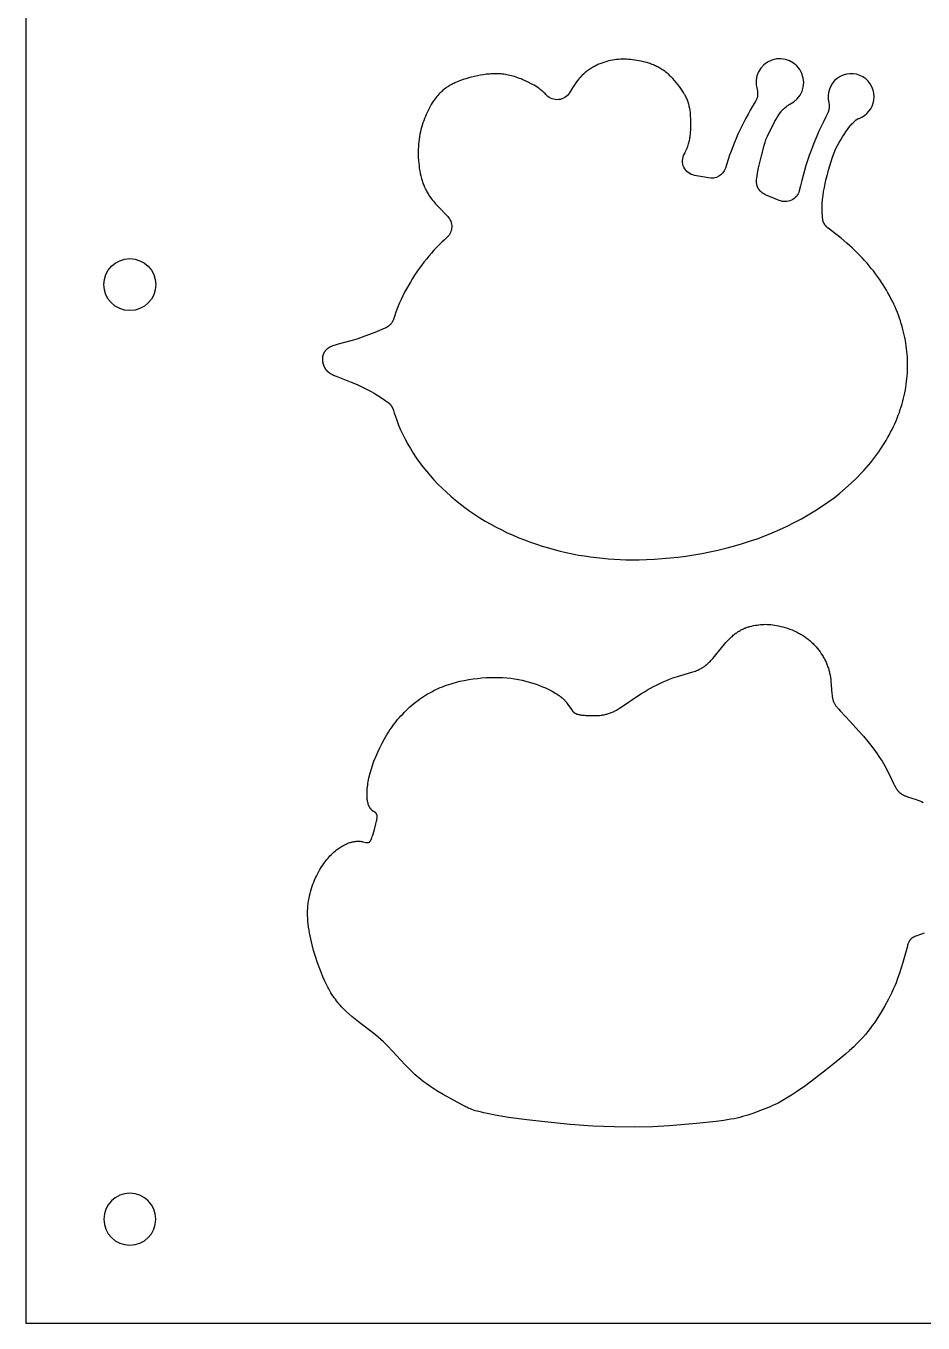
# Model space of a CAD drawing. Extents: x -2154 to -1864, y -146 to 54.
# Drawn here: x -2154 to -2067.6, y -146 to -21.1 of the extents above; entities that cross this region are included whole.
import ezdxf

# ---------------------------------------------------------------- set-up
doc = ezdxf.new("R2010")
doc.units = 0
doc.layers.add('DEFAULT', color=7, linetype='CONTINUOUS')

msp = doc.modelspace()

# ---------------------------------------------------------------- linework, layer by layer
at = {"layer": 'DEFAULT'}
msp.add_lwpolyline([(-2154, -146), (-1864, -146), (-1864, 54), (-2154, 54)], close=True, dxfattribs=at)
msp.add_lwpolyline([(-2080.46, -28.63, 2.195449), (-2083.62, -27.21, -0.236195), (-2083.83, -28.44), (-2083.83, -28.45, 0.065695), (-2086.67, -34.79, -0.3839), (-2088.28, -35.73), (-2089.63, -35.48, -0.525021), (-2090.61, -33.42), (-2090.55, -33.3), (-2090.49, -33.18), (-2090.43, -33.06), (-2090.38, -32.94), (-2090.33, -32.82), (-2090.29, -32.7), (-2090.25, -32.58), (-2090.21, -32.46), (-2090.18, -32.35), (-2090.15, -32.23), (-2090.13, -32.11), (-2090.1, -32), (-2090.08, -31.88), (-2090.06, -31.76), (-2090.05, -31.65), (-2090.03, -31.53), (-2090.01, -31.31), (-2090, -31.09), (-2089.99, -30.88), (-2089.99, -30.68), (-2089.99, -30.34), (-2090, -30.04), (-2090.01, -29.78), (-2090.03, -29.52), (-2090.04, -29.4), (-2090.06, -29.28), (-2090.07, -29.17), (-2090.09, -29.05), (-2090.11, -28.95), (-2090.14, -28.84), (-2090.16, -28.74), (-2090.19, -28.63), (-2090.22, -28.54), (-2090.25, -28.44), (-2090.28, -28.34), (-2090.32, -28.25), (-2090.36, -28.15), (-2090.4, -28.06), (-2090.44, -27.96), (-2090.49, -27.87), (-2090.54, -27.77), (-2090.59, -27.68), (-2090.7, -27.49), (-2090.82, -27.3), (-2090.95, -27.11), (-2091.09, -26.91), (-2091.24, -26.72), (-2091.39, -26.53), (-2091.56, -26.34), (-2091.73, -26.16), (-2091.82, -26.07), (-2091.91, -25.98), (-2092, -25.89), (-2092.09, -25.81), (-2092.18, -25.72), (-2092.28, -25.64), (-2092.38, -25.57), (-2092.47, -25.49), (-2092.57, -25.42), (-2092.67, -25.35), (-2092.77, -25.28), (-2092.87, -25.22), (-2092.97, -25.16), (-2093.08, -25.1), (-2093.18, -25.04), (-2093.29, -24.99), (-2093.39, -24.94), (-2093.5, -24.89), (-2093.6, -24.85), (-2093.71, -24.8), (-2093.81, -24.76), (-2093.92, -24.72), (-2094.03, -24.69), (-2094.13, -24.65), (-2094.35, -24.59), (-2094.56, -24.54), (-2094.77, -24.49), (-2094.98, -24.45), (-2095.19, -24.41), (-2095.39, -24.38), (-2095.6, -24.35), (-2095.79, -24.33), (-2095.99, -24.31), (-2096.19, -24.3), (-2096.38, -24.3), (-2096.57, -24.3), (-2096.77, -24.3), (-2096.96, -24.31), (-2097.15, -24.33), (-2097.34, -24.35), (-2097.53, -24.38), (-2097.72, -24.42), (-2097.91, -24.46), (-2098.09, -24.51), (-2098.28, -24.57), (-2098.47, -24.63), (-2098.66, -24.7), (-2098.85, -24.78), (-2098.94, -24.82), (-2099.03, -24.86), (-2099.12, -24.91), (-2099.21, -24.95), (-2099.3, -25), (-2099.39, -25.05), (-2099.48, -25.1), (-2099.57, -25.15), (-2099.65, -25.21), (-2099.74, -25.27), (-2099.82, -25.32), (-2099.91, -25.38), (-2099.99, -25.45), (-2100.07, -25.51), (-2100.15, -25.57), (-2100.22, -25.64), (-2100.33, -25.73), (-2100.44, -25.83), (-2100.49, -25.89), (-2100.55, -25.94), (-2100.65, -26.06), (-2100.77, -26.19), (-2100.88, -26.33), (-2101, -26.49), (-2101.12, -26.66), (-2101.25, -26.85), (-2101.38, -27.05), (-2101.67, -27.52, -0.497151), (-2103.88, -27.76), (-2103.95, -27.69), (-2104.02, -27.61), (-2104.1, -27.54), (-2104.17, -27.47), (-2104.25, -27.4), (-2104.33, -27.34), (-2104.41, -27.27), (-2104.49, -27.21), (-2104.56, -27.15), (-2104.63, -27.1), (-2104.77, -27), (-2104.92, -26.9), (-2105.08, -26.81), (-2105.22, -26.73), (-2105.36, -26.66), (-2105.65, -26.51), (-2105.99, -26.35), (-2106.17, -26.27), (-2106.34, -26.2), (-2106.5, -26.14), (-2106.66, -26.08), (-2106.82, -26.02), (-2106.98, -25.97), (-2107.13, -25.93), (-2107.27, -25.89), (-2107.42, -25.85), (-2107.57, -25.82), (-2107.71, -25.79), (-2107.85, -25.77), (-2107.99, -25.75), (-2108.14, -25.73), (-2108.27, -25.72), (-2108.41, -25.71), (-2108.55, -25.7), (-2108.69, -25.7), (-2108.86, -25.7), (-2109.04, -25.7), (-2109.21, -25.71), (-2109.38, -25.73), (-2109.68, -25.75), (-2109.97, -25.79), (-2110.25, -25.84), (-2110.54, -25.89), (-2110.82, -25.95), (-2111.1, -26.02), (-2111.38, -26.09), (-2111.66, -26.17), (-2111.92, -26.26), (-2112.17, -26.35), (-2112.33, -26.41), (-2112.48, -26.47), (-2112.7, -26.57), (-2112.8, -26.62), (-2112.9, -26.67), (-2113, -26.72), (-2113.11, -26.77), (-2113.21, -26.83), (-2113.3, -26.89), (-2113.39, -26.95), (-2113.48, -27), (-2113.56, -27.06), (-2113.65, -27.13), (-2113.73, -27.19), (-2113.81, -27.25), (-2113.89, -27.32), (-2113.97, -27.39), (-2114.04, -27.46), (-2114.12, -27.53), (-2114.19, -27.6), (-2114.26, -27.67), (-2114.36, -27.79), (-2114.46, -27.9), (-2114.55, -28.02), (-2114.65, -28.14), (-2114.71, -28.23), (-2114.77, -28.31), (-2114.88, -28.49), (-2114.99, -28.67), (-2115.09, -28.85), (-2115.19, -29.03), (-2115.29, -29.22), (-2115.38, -29.42), (-2115.47, -29.61), (-2115.55, -29.81), (-2115.63, -30.01), (-2115.7, -30.22), (-2115.78, -30.43), (-2115.85, -30.64), (-2115.91, -30.86), (-2115.97, -31.08), (-2116.02, -31.3), (-2116.07, -31.53), (-2116.11, -31.77), (-2116.15, -32), (-2116.18, -32.24), (-2116.2, -32.49), (-2116.22, -32.74), (-2116.23, -33), (-2116.24, -33.25), (-2116.23, -33.51), (-2116.23, -33.77), (-2116.21, -34.04), (-2116.19, -34.3), (-2116.16, -34.55), (-2116.13, -34.8), (-2116.09, -35.05), (-2116.04, -35.3), (-2115.99, -35.54), (-2115.93, -35.77), (-2115.9, -35.88), (-2115.87, -35.99), (-2115.84, -36.09), (-2115.8, -36.2), (-2115.76, -36.3), (-2115.72, -36.4), (-2115.68, -36.5), (-2115.64, -36.6), (-2115.6, -36.7), (-2115.55, -36.79), (-2115.5, -36.89), (-2115.45, -36.98), (-2115.4, -37.08), (-2115.35, -37.17), (-2115.29, -37.26), (-2115.23, -37.35), (-2115.17, -37.44), (-2115.11, -37.52), (-2114.99, -37.7), (-2114.89, -37.83), (-2114.78, -37.96), (-2114.67, -38.09), (-2114.56, -38.21), (-2114.32, -38.48), (-2113.4, -39.44, -0.423337), (-2113.46, -41.44), (-2113.72, -41.68), (-2113.97, -41.92), (-2114.23, -42.17), (-2114.47, -42.43), (-2114.72, -42.7), (-2114.97, -42.98), (-2115.21, -43.26), (-2115.45, -43.55), (-2115.69, -43.85), (-2115.92, -44.15), (-2116.15, -44.46), (-2116.37, -44.78), (-2116.58, -45.1), (-2116.79, -45.42), (-2116.99, -45.75), (-2117.18, -46.08), (-2117.37, -46.41), (-2117.55, -46.74), (-2117.72, -47.08), (-2117.88, -47.42), (-2118.03, -47.75), (-2118.17, -48.08), (-2118.3, -48.41), (-2118.42, -48.75), (-2118.53, -49.08), (-2118.61, -49.33), (-2118.63, -49.38), (-2118.65, -49.42), (-2118.66, -49.44), (-2118.67, -49.46), (-2118.69, -49.51), (-2118.71, -49.55), (-2118.73, -49.59), (-2118.75, -49.63), (-2118.78, -49.67), (-2118.8, -49.71), (-2118.82, -49.73), (-2118.83, -49.74), (-2118.85, -49.76), (-2118.86, -49.78), (-2118.88, -49.8), (-2118.89, -49.82), (-2118.91, -49.83), (-2118.92, -49.85), (-2118.95, -49.88), (-2118.99, -49.91), (-2119.02, -49.94), (-2119.06, -49.97), (-2119.09, -50), (-2119.13, -50.03), (-2119.17, -50.05), (-2119.2, -50.08), (-2119.24, -50.1), (-2119.28, -50.12), (-2119.32, -50.14), (-2119.37, -50.16), (-2119.74, -50.33), (-2120.42, -50.61), (-2121.02, -50.85), (-2121.62, -51.06), (-2122.14, -51.24), (-2122.61, -51.38), (-2123.95, -51.75), (-2124.22, -51.82), (-2124.35, -51.86), (-2124.47, -51.9), (-2124.52, -51.92), (-2124.57, -51.95), (-2124.63, -51.97), (-2124.68, -51.99), (-2124.73, -52.02), (-2124.77, -52.04), (-2124.82, -52.07), (-2124.84, -52.08), (-2124.87, -52.09), (-2124.89, -52.11), (-2124.91, -52.12), (-2124.93, -52.14), (-2124.95, -52.15), (-2124.97, -52.17), (-2124.99, -52.19), (-2125.01, -52.2), (-2125.03, -52.22), (-2125.05, -52.23), (-2125.07, -52.25), (-2125.09, -52.27), (-2125.1, -52.28), (-2125.12, -52.3), (-2125.14, -52.32), (-2125.15, -52.34), (-2125.17, -52.35), (-2125.18, -52.37), (-2125.2, -52.39), (-2125.21, -52.41), (-2125.23, -52.43), (-2125.24, -52.45), (-2125.25, -52.47), (-2125.27, -52.49), (-2125.28, -52.51), (-2125.29, -52.53), (-2125.3, -52.55), (-2125.31, -52.57), (-2125.32, -52.59), (-2125.33, -52.61), (-2125.34, -52.63), (-2125.35, -52.65), (-2125.36, -52.67), (-2125.37, -52.69), (-2125.38, -52.71), (-2125.39, -52.73), (-2125.39, -52.75), (-2125.4, -52.77), (-2125.41, -52.8), (-2125.41, -52.82), (-2125.42, -52.84), (-2125.43, -52.88), (-2125.44, -52.92), (-2125.44, -52.97), (-2125.45, -53.01), (-2125.45, -53.05), (-2125.46, -53.09), (-2125.46, -53.14), (-2125.46, -53.18), (-2125.46, -53.22), (-2125.46, -53.26), (-2125.46, -53.31), (-2125.45, -53.35), (-2125.45, -53.39), (-2125.44, -53.43), (-2125.43, -53.47), (-2125.43, -53.51), (-2125.42, -53.55), (-2125.41, -53.59), (-2125.4, -53.63), (-2125.39, -53.67), (-2125.37, -53.71), (-2125.36, -53.75), (-2125.35, -53.79), (-2125.33, -53.83), (-2125.32, -53.86), (-2125.3, -53.9), (-2125.28, -53.93), (-2125.27, -53.96), (-2125.25, -54), (-2125.23, -54.03), (-2125.21, -54.06), (-2125.19, -54.1), (-2125.17, -54.13), (-2125.15, -54.16), (-2125.13, -54.18), (-2125.1, -54.21), (-2125.08, -54.24), (-2125.06, -54.27), (-2125.03, -54.29), (-2125.01, -54.32), (-2124.98, -54.35), (-2124.95, -54.37), (-2124.93, -54.39), (-2124.9, -54.42), (-2124.87, -54.44), (-2124.84, -54.46), (-2124.81, -54.48), (-2124.78, -54.5), (-2124.74, -54.53), (-2124.71, -54.55), (-2124.67, -54.57), (-2124.64, -54.59), (-2124.56, -54.63), (-2124.49, -54.67), (-2124.4, -54.71), (-2124.32, -54.75), (-2124.15, -54.82), (-2122.69, -55.39), (-2122.12, -55.63), (-2121.8, -55.78), (-2121.47, -55.93), (-2121.15, -56.09), (-2120.84, -56.26), (-2120.48, -56.46), (-2120.12, -56.68), (-2119.78, -56.9), (-2119.44, -57.13), (-2119.13, -57.35), (-2119.11, -57.37), (-2119.08, -57.4), (-2119.05, -57.42), (-2119.03, -57.44), (-2119, -57.46), (-2118.98, -57.49), (-2118.96, -57.51), (-2118.93, -57.54), (-2118.91, -57.56), (-2118.89, -57.59), (-2118.87, -57.61), (-2118.85, -57.64), (-2118.83, -57.67), (-2118.81, -57.7), (-2118.79, -57.73), (-2118.78, -57.76), (-2118.76, -57.79), (-2118.74, -57.82), (-2118.73, -57.85), (-2118.71, -57.88), (-2118.7, -57.91), (-2118.69, -57.94), (-2118.67, -57.98), (-2118.66, -58.01), (-2118.55, -58.37), (-2118.47, -58.6), (-2118.31, -59.06), (-2118.13, -59.53), (-2117.93, -59.98), (-2117.73, -60.43), (-2117.49, -60.89), (-2117.25, -61.35), (-2116.99, -61.79), (-2116.72, -62.23), (-2116.42, -62.68), (-2116.11, -63.12), (-2115.79, -63.55), (-2115.45, -63.97), (-2115.09, -64.39), (-2114.72, -64.81), (-2114.34, -65.21), (-2113.94, -65.6), (-2113.53, -66), (-2113.1, -66.38), (-2112.66, -66.75), (-2112.21, -67.11), (-2111.74, -67.47), (-2111.27, -67.81), (-2110.78, -68.14), (-2110.29, -68.46), (-2109.78, -68.77), (-2109.26, -69.07), (-2108.73, -69.35), (-2108.2, -69.62), (-2107.66, -69.89), (-2107.11, -70.13), (-2106.55, -70.37), (-2106, -70.59), (-2105.43, -70.81), (-2104.86, -71), (-2104.29, -71.19), (-2103.71, -71.36), (-2103.14, -71.52), (-2102.56, -71.67), (-2101.98, -71.8), (-2101.4, -71.93), (-2100.82, -72.04), (-2100.24, -72.13), (-2099.66, -72.22), (-2099.08, -72.29), (-2098.51, -72.35), (-2097.95, -72.4), (-2097.38, -72.44), (-2096.81, -72.47), (-2096.25, -72.49), (-2095.69, -72.5), (-2094.97, -72.49), (-2094.26, -72.47), (-2093.5, -72.44), (-2092.75, -72.39), (-2091.99, -72.32), (-2091.24, -72.24), (-2090.47, -72.14), (-2089.7, -72.02), (-2088.93, -71.89), (-2088.17, -71.74), (-2087.4, -71.57), (-2086.63, -71.39), (-2085.87, -71.18), (-2085.12, -70.96), (-2084.36, -70.72), (-2083.62, -70.47), (-2082.88, -70.19), (-2082.15, -69.9), (-2081.44, -69.59), (-2080.73, -69.26), (-2080.04, -68.92), (-2079.35, -68.55), (-2078.7, -68.18), (-2078.05, -67.79), (-2077.42, -67.38), (-2076.8, -66.95), (-2076.21, -66.52), (-2075.65, -66.07), (-2075.09, -65.6), (-2074.55, -65.12), (-2074.06, -64.65), (-2073.58, -64.16), (-2073.35, -63.91), (-2073.12, -63.65), (-2072.9, -63.39), (-2072.68, -63.13), (-2072.48, -62.88), (-2072.28, -62.62), (-2072.09, -62.36), (-2071.9, -62.1), (-2071.72, -61.84), (-2071.54, -61.57), (-2071.37, -61.29), (-2071.2, -61.02), (-2071.05, -60.76), (-2070.9, -60.49), (-2070.76, -60.22), (-2070.62, -59.95), (-2070.49, -59.68), (-2070.36, -59.41), (-2070.24, -59.13), (-2070.13, -58.85), (-2070.02, -58.58), (-2069.92, -58.31), (-2069.83, -58.03), (-2069.74, -57.76), (-2069.66, -57.49), (-2069.58, -57.22), (-2069.52, -56.94), (-2069.45, -56.67), (-2069.39, -56.41), (-2069.34, -56.14), (-2069.3, -55.87), (-2069.26, -55.61), (-2069.22, -55.34), (-2069.19, -55.07), (-2069.17, -54.8), (-2069.15, -54.53), (-2069.14, -54.27), (-2069.13, -54.01), (-2069.13, -53.75), (-2069.13, -53.49), (-2069.14, -53.23), (-2069.15, -52.97), (-2069.17, -52.71), (-2069.19, -52.45), (-2069.22, -52.18), (-2069.25, -51.91), (-2069.29, -51.64), (-2069.34, -51.38), (-2069.39, -51.11), (-2069.45, -50.84), (-2069.51, -50.58), (-2069.57, -50.32), (-2069.65, -50.04), (-2069.73, -49.76), (-2069.82, -49.49), (-2069.91, -49.22), (-2070.01, -48.95), (-2070.11, -48.68), (-2070.22, -48.41), (-2070.33, -48.15), (-2070.46, -47.87), (-2070.59, -47.6), (-2070.73, -47.33), (-2070.87, -47.06), (-2071.02, -46.79), (-2071.17, -46.53), (-2071.32, -46.27), (-2071.49, -46.01), (-2071.66, -45.74), (-2071.84, -45.47), (-2072.03, -45.21), (-2072.22, -44.95), (-2072.42, -44.69), (-2072.62, -44.44), (-2073.03, -43.94), (-2073.26, -43.69), (-2073.49, -43.43), (-2073.97, -42.94), (-2074.46, -42.46), (-2074.97, -42), (-2075.51, -41.54), (-2076.06, -41.1), (-2076.64, -40.66), (-2076.77, -40.57), (-2076.79, -40.55), (-2076.82, -40.53), (-2076.84, -40.51), (-2076.86, -40.49), (-2076.88, -40.47), (-2076.9, -40.46), (-2076.92, -40.44), (-2076.94, -40.42), (-2076.96, -40.4), (-2076.98, -40.38), (-2077, -40.36), (-2077.02, -40.33), (-2077.03, -40.31), (-2077.05, -40.29), (-2077.07, -40.27), (-2077.08, -40.25), (-2077.1, -40.22), (-2077.11, -40.2), (-2077.13, -40.18), (-2077.14, -40.16), (-2077.15, -40.13), (-2077.17, -40.11), (-2077.18, -40.09), (-2077.19, -40.06), (-2077.2, -40.04), (-2077.21, -40.02), (-2077.22, -39.99), (-2077.23, -39.97), (-2077.24, -39.94), (-2077.25, -39.92), (-2077.25, -39.89), (-2077.26, -39.87), (-2077.27, -39.85), (-2077.28, -39.82), (-2077.28, -39.8), (-2077.29, -39.77), (-2077.29, -39.75), (-2077.3, -39.72), (-2077.3, -39.69), (-2077.3, -39.67), (-2077.31, -39.64), (-2077.31, -39.62), (-2077.31, -39.57), (-2077.32, -39.52), (-2077.32, -39.47), (-2077.32, -39.41), (-2077.32, -39.4, -0.07797), (-2077.05, -36.25, -0.043858), (-2076.03, -32.91), (-2075.71, -32.33), (-2075.55, -32.05), (-2075.39, -31.78), (-2075.23, -31.54), (-2075.07, -31.29), (-2074.92, -31.08), (-2074.77, -30.87), (-2074.63, -30.69), (-2074.55, -30.6), (-2074.48, -30.52), (-2074.41, -30.45), (-2074.34, -30.38), (-2074.28, -30.32), (-2074.22, -30.26), (-2074.16, -30.21), (-2074.13, -30.18), (-2074.1, -30.16), (-2074.07, -30.14), (-2074.04, -30.12), (-2074.02, -30.1), (-2073.99, -30.08), (-2073.96, -30.07), (-2073.94, -30.05), (-2073.91, -30.04), (-2073.89, -30.02), (-2073.87, -30.01), (-2073.86, -30.01), (-2073.84, -30.01), (-2073.83, -30), (-2073.82, -30), (-2073.81, -29.99), (-2073.8, -29.99), (-2073.8, -29.99, 0.270464), (-2072.37, -28.24, 1.23204), (-2076.7, -28.48, -0.173028), (-2076.78, -29.41, 0.06605), (-2079.56, -36.97, -0.463726), (-2081.48, -37.89), (-2082.79, -37.34), (-2082.84, -37.32), (-2082.89, -37.3), (-2082.91, -37.29), (-2082.94, -37.27), (-2082.96, -37.26), (-2082.98, -37.25), (-2083.01, -37.23), (-2083.03, -37.22), (-2083.05, -37.21), (-2083.08, -37.19), (-2083.1, -37.18), (-2083.12, -37.16), (-2083.14, -37.14), (-2083.16, -37.13), (-2083.18, -37.11), (-2083.2, -37.09), (-2083.22, -37.08), (-2083.24, -37.06), (-2083.26, -37.04), (-2083.28, -37.02), (-2083.3, -37), (-2083.32, -36.99), (-2083.34, -36.97), (-2083.35, -36.95), (-2083.37, -36.93), (-2083.39, -36.91), (-2083.4, -36.89), (-2083.42, -36.87), (-2083.43, -36.84), (-2083.45, -36.82), (-2083.46, -36.8), (-2083.48, -36.78), (-2083.49, -36.76), (-2083.5, -36.74), (-2083.52, -36.71), (-2083.53, -36.69), (-2083.54, -36.67), (-2083.55, -36.64), (-2083.56, -36.62), (-2083.57, -36.6), (-2083.58, -36.57), (-2083.59, -36.55), (-2083.6, -36.53), (-2083.61, -36.5), (-2083.61, -36.48), (-2083.62, -36.46), (-2083.63, -36.43), (-2083.63, -36.41), (-2083.64, -36.38), (-2083.64, -36.36), (-2083.65, -36.33), (-2083.65, -36.31), (-2083.66, -36.28), (-2083.66, -36.26), (-2083.66, -36.24), (-2083.67, -36.21), (-2083.67, -36.16), (-2083.67, -36.11), (-2083.67, -36.06), (-2083.67, -36.02), (-2083.67, -35.97), (-2083.67, -35.92), (-2083.66, -35.87), (-2083.64, -35.75), (-2083.53, -35.09), (-2083.47, -34.76), (-2083.23, -33.74), (-2082.94, -32.59), (-2082.88, -32.39), (-2082.85, -32.27), (-2082.81, -32.16), (-2082.78, -32.09), (-2082.76, -32.02), (-2082.7, -31.89), (-2082.62, -31.71), (-2082.43, -31.3), (-2082.11, -30.68), (-2081.89, -30.26), (-2081.78, -30.06), (-2081.66, -29.86), (-2081.59, -29.76), (-2081.52, -29.65), (-2081.45, -29.56), (-2081.39, -29.46), (-2081.32, -29.37), (-2081.28, -29.33), (-2081.25, -29.29), (-2081.22, -29.25), (-2081.19, -29.21), (-2081.15, -29.18), (-2081.12, -29.14), (-2081.08, -29.11), (-2080.94, -28.99), (-2080.78, -28.85), (-2080.72, -28.8), (-2080.65, -28.75), (-2080.63, -28.73), (-2080.6, -28.71), (-2080.58, -28.7), (-2080.55, -28.68), (-2080.53, -28.67), (-2080.51, -28.65), (-2080.48, -28.64)], format="xyb", close=True, dxfattribs=at)
msp.add_lwpolyline([(-2067.53, -108.44), (-2067.78, -108.54), (-2068.33, -108.75), (-2068.43, -108.79), (-2068.51, -108.83), (-2068.55, -108.85), (-2068.58, -108.87), (-2068.62, -108.88), (-2068.65, -108.9), (-2068.68, -108.92), (-2068.7, -108.93), (-2068.71, -108.94), (-2068.73, -108.95), (-2068.74, -108.96), (-2068.75, -108.97), (-2068.77, -108.98), (-2068.78, -108.99), (-2068.79, -109.01), (-2068.8, -109.02), (-2068.82, -109.03), (-2068.83, -109.04), (-2068.84, -109.05), (-2068.85, -109.06), (-2068.86, -109.08), (-2068.87, -109.09), (-2068.88, -109.1), (-2068.89, -109.11), (-2068.9, -109.13), (-2068.91, -109.14), (-2068.92, -109.16), (-2068.93, -109.17), (-2068.94, -109.19), (-2068.95, -109.2), (-2068.96, -109.22), (-2068.98, -109.25), (-2069, -109.29), (-2069.02, -109.33), (-2069.03, -109.37), (-2069.05, -109.4), (-2069.07, -109.45), (-2069.09, -109.5), (-2069.12, -109.6), (-2069.15, -109.72), (-2069.58, -111.27), (-2069.74, -111.8), (-2069.91, -112.32), (-2070.12, -112.93), (-2070.24, -113.23), (-2070.36, -113.52), (-2070.51, -113.85), (-2070.65, -114.17), (-2070.97, -114.8), (-2071.31, -115.44), (-2071.68, -116.07), (-2072.06, -116.68), (-2072.32, -117.08), (-2072.52, -117.36), (-2072.73, -117.64), (-2072.95, -117.92), (-2073.18, -118.2), (-2073.43, -118.49), (-2073.7, -118.77), (-2074, -119.08), (-2074.31, -119.39), (-2074.71, -119.75), (-2075.11, -120.11), (-2075.99, -120.85), (-2076.96, -121.63), (-2077.95, -122.39), (-2078.93, -123.11), (-2079.83, -123.74), (-2080.29, -124.04), (-2080.61, -124.24), (-2080.94, -124.44), (-2081.27, -124.63), (-2081.6, -124.81), (-2081.87, -124.94), (-2082.13, -125.06), (-2082.37, -125.17), (-2083.13, -125.48), (-2084.03, -125.82), (-2084.52, -125.98), (-2084.76, -126.06), (-2085.01, -126.12), (-2085.27, -126.19), (-2085.54, -126.26), (-2085.83, -126.32), (-2086.13, -126.38), (-2086.48, -126.44), (-2086.83, -126.49), (-2087.54, -126.59), (-2089.46, -126.79), (-2092.08, -127), (-2093.66, -127.09), (-2095.43, -127.13), (-2097.37, -127.12), (-2099.44, -127.03), (-2101.6, -126.88), (-2103.75, -126.67), (-2105.77, -126.44), (-2107.56, -126.19), (-2108.84, -125.98), (-2109.45, -125.86), (-2109.93, -125.76), (-2110.16, -125.7), (-2110.4, -125.64), (-2110.57, -125.6), (-2110.74, -125.55), (-2110.9, -125.49), (-2111.07, -125.43), (-2111.2, -125.38), (-2111.32, -125.33), (-2111.45, -125.28), (-2111.57, -125.22), (-2111.68, -125.17), (-2111.78, -125.11), (-2113.83, -123.99), (-2114.43, -123.64), (-2114.73, -123.45), (-2115.02, -123.26), (-2115.24, -123.1), (-2115.47, -122.94), (-2115.75, -122.73), (-2116.03, -122.5), (-2116.29, -122.28), (-2116.55, -122.05), (-2116.81, -121.81), (-2117.06, -121.57), (-2117.49, -121.14), (-2117.91, -120.7), (-2118.74, -119.79), (-2119.16, -119.34), (-2119.38, -119.12), (-2119.59, -118.91), (-2119.84, -118.69), (-2120.08, -118.47), (-2120.36, -118.24), (-2121.99, -116.99), (-2122.62, -116.48), (-2122.92, -116.22), (-2123.22, -115.95), (-2123.35, -115.82), (-2123.49, -115.68), (-2123.62, -115.54), (-2123.75, -115.4), (-2123.87, -115.26), (-2123.99, -115.12), (-2124.1, -114.97), (-2124.21, -114.82), (-2124.33, -114.67), (-2124.43, -114.51), (-2124.54, -114.35), (-2124.64, -114.19), (-2124.74, -114.01), (-2124.84, -113.83), (-2124.94, -113.65), (-2125.03, -113.47), (-2125.23, -113.07), (-2125.41, -112.66), (-2125.59, -112.21), (-2125.78, -111.73), (-2125.97, -111.21), (-2126.14, -110.69), (-2126.31, -110.13), (-2126.46, -109.58), (-2126.59, -109.01), (-2126.65, -108.72), (-2126.71, -108.43), (-2126.75, -108.15), (-2126.79, -107.87), (-2126.83, -107.58), (-2126.85, -107.3), (-2126.87, -107.02), (-2126.88, -106.74), (-2126.88, -106.52), (-2126.88, -106.3), (-2126.87, -106.07), (-2126.85, -105.85), (-2126.83, -105.6), (-2126.79, -105.35), (-2126.75, -105.1), (-2126.7, -104.85), (-2126.64, -104.62), (-2126.58, -104.39), (-2126.52, -104.16), (-2126.44, -103.94), (-2126.37, -103.73), (-2126.29, -103.53), (-2126.21, -103.34), (-2126.13, -103.14), (-2126.03, -102.95), (-2125.94, -102.76), (-2125.84, -102.57), (-2125.73, -102.38), (-2125.64, -102.22), (-2125.54, -102.06), (-2125.43, -101.91), (-2125.33, -101.75), (-2125.23, -101.62), (-2125.13, -101.48), (-2125.02, -101.35), (-2124.92, -101.23), (-2124.82, -101.12), (-2124.73, -101.01), (-2124.63, -100.91), (-2124.53, -100.81), (-2124.42, -100.71), (-2124.32, -100.62), (-2124.21, -100.53), (-2124.1, -100.44), (-2124.01, -100.37), (-2123.92, -100.3), (-2123.82, -100.24), (-2123.73, -100.17), (-2123.63, -100.11), (-2123.53, -100.05), (-2123.43, -100), (-2123.33, -99.95), (-2123.25, -99.91), (-2123.16, -99.87), (-2123.08, -99.83), (-2123, -99.8), (-2122.91, -99.77), (-2122.82, -99.74), (-2122.74, -99.71), (-2122.65, -99.69), (-2122.58, -99.67), (-2122.5, -99.65), (-2122.43, -99.64), (-2122.36, -99.63), (-2122.28, -99.62), (-2122.21, -99.61), (-2122.14, -99.61), (-2122.06, -99.6), (-2122, -99.6), (-2121.93, -99.6), (-2121.87, -99.61), (-2121.81, -99.61), (-2121.74, -99.62), (-2121.67, -99.63), (-2121.62, -99.64), (-2121.57, -99.65), (-2121.27, -99.71), (-2121.23, -99.72), (-2121.19, -99.72), (-2121.18, -99.72), (-2121.16, -99.73), (-2121.14, -99.73), (-2121.12, -99.73), (-2121.1, -99.73), (-2121.09, -99.73), (-2121.08, -99.73), (-2121.07, -99.73), (-2121.06, -99.73), (-2121.06, -99.73), (-2121.05, -99.72), (-2121.04, -99.72), (-2121.04, -99.72), (-2121.03, -99.72), (-2121.02, -99.72), (-2121.02, -99.72), (-2121.01, -99.72), (-2121.01, -99.71), (-2121, -99.71), (-2121, -99.71), (-2120.99, -99.71), (-2120.98, -99.71), (-2120.98, -99.7), (-2120.97, -99.7), (-2120.97, -99.7), (-2120.96, -99.69), (-2120.96, -99.69), (-2120.95, -99.69), (-2120.95, -99.68), (-2120.94, -99.68), (-2120.94, -99.68), (-2120.93, -99.67), (-2120.93, -99.67), (-2120.92, -99.66), (-2120.92, -99.66), (-2120.91, -99.65), (-2120.9, -99.65), (-2120.9, -99.64), (-2120.89, -99.63), (-2120.88, -99.62), (-2120.88, -99.62), (-2120.87, -99.61), (-2120.86, -99.59), (-2120.85, -99.58), (-2120.84, -99.56), (-2120.83, -99.54), (-2120.82, -99.52), (-2120.8, -99.5), (-2120.79, -99.48), (-2120.77, -99.44), (-2120.75, -99.4), (-2120.73, -99.33), (-2120.7, -99.26), (-2120.66, -99.14), (-2120.62, -99.03), (-2120.46, -98.48), (-2120.31, -97.93), (-2120.25, -97.67), (-2120.23, -97.56), (-2120.21, -97.44), (-2120.2, -97.37), (-2120.19, -97.33), (-2120.19, -97.29), (-2120.19, -97.25), (-2120.19, -97.23), (-2120.19, -97.21), (-2120.19, -97.2), (-2120.19, -97.18), (-2120.19, -97.17), (-2120.19, -97.15), (-2120.19, -97.14), (-2120.19, -97.12), (-2120.19, -97.11), (-2120.2, -97.09), (-2120.2, -97.08), (-2120.2, -97.07), (-2120.21, -97.06), (-2120.21, -97.04), (-2120.21, -97.03), (-2120.21, -97.03), (-2120.22, -97.02), (-2120.22, -97.02), (-2120.22, -97.01), (-2120.22, -97.01), (-2120.23, -97), (-2120.23, -97), (-2120.23, -96.99), (-2120.23, -96.99), (-2120.24, -96.98), (-2120.24, -96.97), (-2120.25, -96.96), (-2120.25, -96.96), (-2120.26, -96.95), (-2120.27, -96.94), (-2120.27, -96.93), (-2120.28, -96.92), (-2120.29, -96.91), (-2120.3, -96.9), (-2120.31, -96.9), (-2120.32, -96.89), (-2120.33, -96.88), (-2120.34, -96.87), (-2120.35, -96.86), (-2120.37, -96.85), (-2120.39, -96.83), (-2120.42, -96.81), (-2120.51, -96.75), (-2120.55, -96.73), (-2120.59, -96.7), (-2120.62, -96.68), (-2120.64, -96.66), (-2120.66, -96.65), (-2120.67, -96.64), (-2120.69, -96.62), (-2120.7, -96.61), (-2120.72, -96.59), (-2120.74, -96.58), (-2120.75, -96.56), (-2120.77, -96.55), (-2120.78, -96.53), (-2120.8, -96.51), (-2120.82, -96.48), (-2120.84, -96.46), (-2120.86, -96.44), (-2120.87, -96.41), (-2120.89, -96.38), (-2120.9, -96.36), (-2120.92, -96.33), (-2120.94, -96.3), (-2120.95, -96.27), (-2120.97, -96.23), (-2120.99, -96.2), (-2121, -96.16), (-2121.01, -96.13), (-2121.02, -96.09), (-2121.04, -96.06), (-2121.05, -96.01), (-2121.06, -95.97), (-2121.07, -95.92), (-2121.08, -95.88), (-2121.1, -95.83), (-2121.11, -95.77), (-2121.11, -95.72), (-2121.12, -95.67), (-2121.14, -95.57), (-2121.15, -95.46), (-2121.15, -95.34), (-2121.16, -95.21), (-2121.16, -95.08), (-2121.16, -94.96), (-2121.16, -94.81), (-2121.15, -94.66), (-2121.14, -94.51), (-2121.12, -94.36), (-2121.1, -94.19), (-2121.08, -94.03), (-2121.05, -93.86), (-2121.02, -93.69), (-2120.98, -93.5), (-2120.94, -93.32), (-2120.89, -93.13), (-2120.84, -92.95), (-2120.75, -92.62), (-2120.65, -92.31), (-2120.5, -91.88), (-2120.33, -91.46), (-2120.14, -91.03), (-2119.94, -90.6), (-2119.72, -90.16), (-2119.48, -89.73), (-2119.36, -89.51), (-2119.23, -89.3), (-2119.09, -89.09), (-2118.96, -88.88), (-2118.82, -88.68), (-2118.67, -88.48), (-2118.52, -88.28), (-2118.37, -88.08), (-2118.22, -87.89), (-2118.06, -87.71), (-2117.9, -87.53), (-2117.73, -87.35), (-2117.56, -87.17), (-2117.39, -87), (-2117.21, -86.83), (-2117.03, -86.67), (-2116.86, -86.51), (-2116.68, -86.36), (-2116.49, -86.22), (-2116.3, -86.07), (-2116.11, -85.93), (-2115.92, -85.8), (-2115.73, -85.67), (-2115.53, -85.54), (-2115.33, -85.42), (-2115.13, -85.31), (-2114.93, -85.2), (-2114.73, -85.1), (-2114.53, -85), (-2114.32, -84.9), (-2114.12, -84.81), (-2113.91, -84.73), (-2113.7, -84.65), (-2113.5, -84.57), (-2113.29, -84.5), (-2113.08, -84.43), (-2112.87, -84.37), (-2112.65, -84.31), (-2112.44, -84.26), (-2112.23, -84.2), (-2111.81, -84.11), (-2111.38, -84.04), (-2110.96, -83.97), (-2110.53, -83.92), (-2110.12, -83.88), (-2109.71, -83.85), (-2109.3, -83.83), (-2108.89, -83.83), (-2108.5, -83.83), (-2108.11, -83.85), (-2107.72, -83.87), (-2107.33, -83.91), (-2106.96, -83.96), (-2106.58, -84.03), (-2106.23, -84.1), (-2105.87, -84.18), (-2105.54, -84.27), (-2105.21, -84.37), (-2104.88, -84.48), (-2104.56, -84.6), (-2104.27, -84.72), (-2103.99, -84.84), (-2103.73, -84.96), (-2103.48, -85.09), (-2103.33, -85.16), (-2103.19, -85.24), (-2103.05, -85.33), (-2102.91, -85.41), (-2102.76, -85.52), (-2102.68, -85.57), (-2102.61, -85.62), (-2102.54, -85.68), (-2102.46, -85.73), (-2102.39, -85.79), (-2102.33, -85.85), (-2102.27, -85.9), (-2102.22, -85.95), (-2102.17, -86), (-2102.12, -86.06), (-2102.08, -86.1), (-2102.04, -86.15), (-2102, -86.2), (-2101.96, -86.25), (-2101.89, -86.34), (-2101.82, -86.43), (-2101.48, -86.93), (-2101.43, -87), (-2101.41, -87.03), (-2101.38, -87.06), (-2101.36, -87.08), (-2101.34, -87.11), (-2101.31, -87.13), (-2101.3, -87.15), (-2101.29, -87.16), (-2101.28, -87.17), (-2101.26, -87.18), (-2101.25, -87.19), (-2101.24, -87.2), (-2101.23, -87.21), (-2101.21, -87.22), (-2101.2, -87.23), (-2101.19, -87.24), (-2101.17, -87.25), (-2101.16, -87.26), (-2101.15, -87.27), (-2101.13, -87.28), (-2101.12, -87.28), (-2101.1, -87.29), (-2101.09, -87.3), (-2101.07, -87.31), (-2101.06, -87.31), (-2101.04, -87.32), (-2101.02, -87.33), (-2101.01, -87.33), (-2100.97, -87.35), (-2100.94, -87.36), (-2100.9, -87.37), (-2100.86, -87.38), (-2100.82, -87.39), (-2100.78, -87.4), (-2100.73, -87.41), (-2100.68, -87.42), (-2100.58, -87.44), (-2100.47, -87.45), (-2100.36, -87.46), (-2100.22, -87.47), (-2100.09, -87.48), (-2099.79, -87.49), (-2099.49, -87.5), (-2099.18, -87.5), (-2098.95, -87.49), (-2098.79, -87.48), (-2098.64, -87.46), (-2098.56, -87.45), (-2098.48, -87.44), (-2098.4, -87.43), (-2098.32, -87.42), (-2098.24, -87.4), (-2098.16, -87.38), (-2098.08, -87.36), (-2098, -87.34), (-2097.91, -87.31), (-2097.82, -87.28), (-2097.73, -87.25), (-2097.65, -87.21), (-2097.55, -87.17), (-2097.45, -87.13), (-2097.36, -87.08), (-2097.27, -87.03), (-2097.16, -86.97), (-2097.06, -86.91), (-2096.85, -86.78), (-2096.4, -86.49), (-2095.3, -85.73), (-2094.75, -85.37), (-2094.46, -85.2), (-2094.18, -85.03), (-2093.89, -84.87), (-2093.59, -84.71), (-2093.29, -84.56), (-2092.97, -84.41), (-2092.66, -84.26), (-2092.34, -84.13), (-2092.04, -84), (-2091.73, -83.88), (-2091.51, -83.81), (-2091.29, -83.74), (-2089.91, -83.33), (-2089.67, -83.25), (-2089.55, -83.21), (-2089.44, -83.16), (-2089.33, -83.12), (-2089.21, -83.07), (-2089.11, -83.01), (-2089, -82.96), (-2088.95, -82.93), (-2088.9, -82.9), (-2088.85, -82.87), (-2088.8, -82.84), (-2088.75, -82.8), (-2088.7, -82.77), (-2088.65, -82.73), (-2088.6, -82.7), (-2088.51, -82.62), (-2088.42, -82.54), (-2088.32, -82.46), (-2088.23, -82.37), (-2088.14, -82.28), (-2088.06, -82.19), (-2087.88, -82), (-2087.72, -81.81), (-2087.05, -80.97), (-2086.76, -80.63), (-2086.61, -80.46), (-2086.46, -80.29), (-2086.31, -80.13), (-2086.15, -79.98), (-2086.07, -79.91), (-2085.99, -79.84), (-2085.91, -79.77), (-2085.83, -79.7), (-2085.75, -79.64), (-2085.67, -79.58), (-2085.58, -79.52), (-2085.5, -79.46), (-2085.42, -79.41), (-2085.34, -79.36), (-2085.25, -79.31), (-2085.17, -79.26), (-2085.08, -79.22), (-2085, -79.18), (-2084.91, -79.14), (-2084.83, -79.1), (-2084.74, -79.07), (-2084.65, -79.03), (-2084.56, -79), (-2084.47, -78.97), (-2084.39, -78.95), (-2084.3, -78.92), (-2084.13, -78.88), (-2083.96, -78.84), (-2083.78, -78.81), (-2083.61, -78.78), (-2083.45, -78.76), (-2083.28, -78.74), (-2083.12, -78.72), (-2082.96, -78.72), (-2082.79, -78.71), (-2082.63, -78.72), (-2082.46, -78.72), (-2082.37, -78.73), (-2082.28, -78.74), (-2082.1, -78.76), (-2081.92, -78.79), (-2081.74, -78.82), (-2081.54, -78.86), (-2081.33, -78.91), (-2081.12, -78.97), (-2080.91, -79.03), (-2080.69, -79.1), (-2080.47, -79.18), (-2080.25, -79.26), (-2080.04, -79.35), (-2079.83, -79.45), (-2079.73, -79.5), (-2079.63, -79.55), (-2079.53, -79.6), (-2079.43, -79.66), (-2079.33, -79.71), (-2079.24, -79.77), (-2079.14, -79.83), (-2079.05, -79.89), (-2078.96, -79.95), (-2078.88, -80.01), (-2078.79, -80.08), (-2078.7, -80.14), (-2078.62, -80.21), (-2078.54, -80.28), (-2078.46, -80.35), (-2078.38, -80.42), (-2078.3, -80.5), (-2078.23, -80.57), (-2078.15, -80.65), (-2078.08, -80.72), (-2077.94, -80.88), (-2077.8, -81.04), (-2077.67, -81.2), (-2077.55, -81.37), (-2077.43, -81.54), (-2077.32, -81.72), (-2077.26, -81.81), (-2077.21, -81.9), (-2077.16, -81.99), (-2077.11, -82.08), (-2077.06, -82.17), (-2077.02, -82.26), (-2076.97, -82.36), (-2076.93, -82.45), (-2076.89, -82.54), (-2076.86, -82.64), (-2076.82, -82.74), (-2076.79, -82.83), (-2076.75, -82.93), (-2076.72, -83.03), (-2076.7, -83.13), (-2076.67, -83.22), (-2076.65, -83.32), (-2076.63, -83.42), (-2076.59, -83.62), (-2076.56, -83.82), (-2076.53, -84), (-2076.51, -84.19), (-2076.47, -84.57), (-2076.42, -85.42), (-2076.4, -85.55), (-2076.39, -85.62), (-2076.38, -85.69), (-2076.37, -85.75), (-2076.36, -85.81), (-2076.35, -85.87), (-2076.33, -85.93), (-2076.32, -85.99), (-2076.3, -86.05), (-2076.28, -86.11), (-2076.27, -86.14), (-2076.25, -86.17), (-2076.24, -86.2), (-2076.23, -86.23), (-2076.21, -86.26), (-2076.2, -86.29), (-2076.17, -86.34), (-2076.14, -86.4), (-2076.1, -86.46), (-2076.06, -86.52), (-2076.02, -86.58), (-2075.97, -86.64), (-2075.92, -86.7), (-2075.87, -86.77), (-2075.76, -86.9), (-2075.63, -87.04), (-2074.66, -88.07), (-2073.81, -88.99), (-2073.38, -89.49), (-2072.96, -89.99), (-2072.56, -90.49), (-2072.2, -90.97), (-2072.04, -91.2), (-2071.88, -91.43), (-2071.73, -91.66), (-2071.58, -91.9), (-2071.45, -92.11), (-2071.32, -92.33), (-2071.2, -92.55), (-2071.08, -92.78), (-2070.87, -93.21), (-2070.48, -94.05), (-2070.39, -94.22), (-2070.35, -94.3), (-2070.3, -94.38), (-2070.26, -94.45), (-2070.22, -94.53), (-2070.17, -94.59), (-2070.15, -94.63), (-2070.12, -94.66), (-2070.1, -94.69), (-2070.08, -94.72), (-2070.05, -94.74), (-2070.03, -94.77), (-2070.01, -94.8), (-2069.98, -94.82), (-2069.96, -94.85), (-2069.93, -94.87), (-2069.91, -94.9), (-2069.89, -94.92), (-2069.86, -94.94), (-2069.84, -94.96), (-2069.81, -94.98), (-2069.78, -95), (-2069.76, -95.02), (-2069.73, -95.04), (-2069.7, -95.06), (-2069.68, -95.07), (-2069.65, -95.09), (-2069.62, -95.11), (-2069.56, -95.14), (-2069.51, -95.16), (-2069.45, -95.19), (-2069.39, -95.22), (-2069.32, -95.24), (-2069.26, -95.27), (-2069.13, -95.32), (-2068.3, -95.59), (-2068.13, -95.65), (-2067.96, -95.72), (-2067.79, -95.79), (-2067.62, -95.86)], dxfattribs=at)
msp.add_circle((-2144, -46), 2.5, dxfattribs=at)
at = {"layer": 'DEFAULT', "extrusion": (0, 0, -1)}
msp.add_circle((2144, -136), 2.5, dxfattribs=at)

doc.saveas('drawing.dxf')
